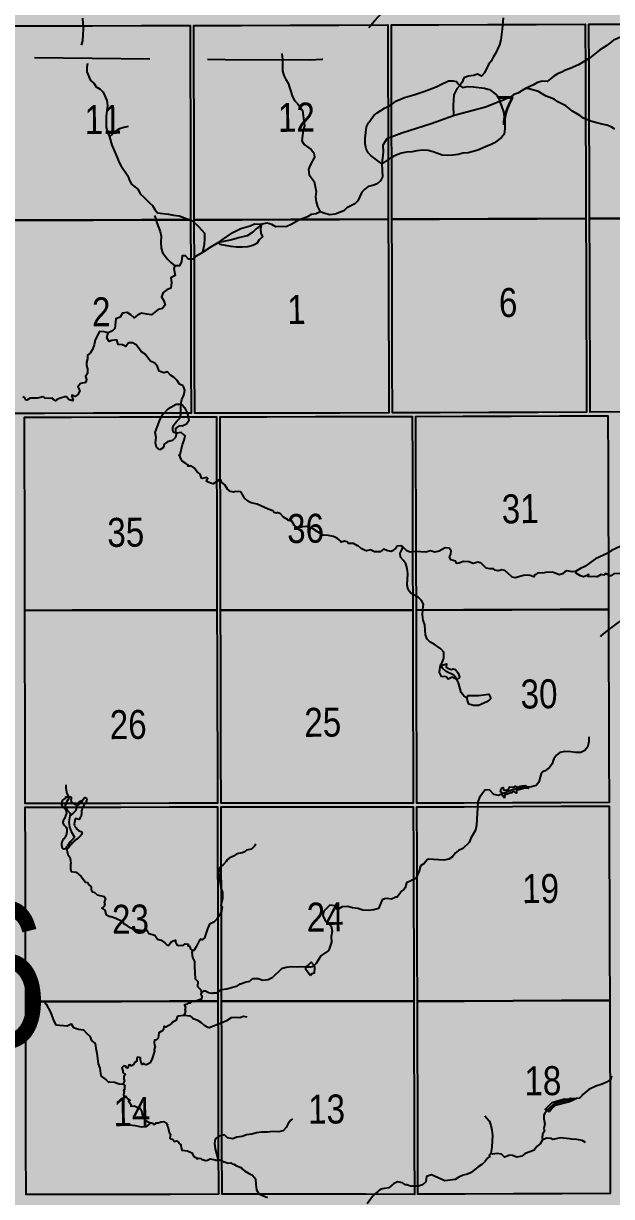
# Model space of a CAD drawing. Extents: x 405326 to 424052, y 6044755 to 6062236.
# Drawn here: x 417158.6 to 417320.5, y 6050583.2 to 6050906.2 of the extents above; entities that cross this region are included whole.
import ezdxf

# ---------------------------------------------------------------- set-up
doc = ezdxf.new("R2010")
doc.units = 0
doc.header["$LTSCALE"] = 5
doc.linetypes.add('DASHED2', pattern=[9.525, 6.35, -3.175])
for name, color, linetype in [('Quarters', 8, 'Continuous'), ('RoadSeg', 57, 'DASHED2'), ('T-WATER', 160, 'Continuous')]:
    doc.layers.add(name, color=color, linetype=linetype)
doc.layers.add('ROUTE-MAP-BACKGROUND-H', color=7, linetype='Continuous', true_color=0xf0ebff)
doc.styles.add('120', font='ARIALN.TTF', dxfattribs={"height": 13})

msp = doc.modelspace()

# ---------------------------------------------------------------- hatches: boundary and pattern name
at = {"layer": 'ROUTE-MAP-BACKGROUND-H'}
h = msp.add_hatch(color=256, dxfattribs=at)
h.dxf.hatch_style = 1
h.paths.add_polyline_path([(417500.313, 6050470.993), (417499.828, 6050583.719), (417489.556, 6051448.866), (416064.545, 6051448.577), (416073.609, 6050477.938), (416071.924, 6050150.968), (416104.424, 6050150.804), (416615.018, 6050150.686), (416614.752, 6050098.449), (417501.84, 6050099.469), (417600.187, 6050099.469), (417600.187, 6050157.259), (417501.84, 6050157.777)])

# ---------------------------------------------------------------- linework, layer by layer
at = {"layer": 'Quarters', "flags": 128}
for points in [[(417259.007, 6050852.299), (417245.57, 6050852.261), (417232.133, 6050852.223), (417218.696, 6050852.185), (417205.593, 6050852.147), (417205.561, 6050865.525), (417205.529, 6050878.902), (417205.497, 6050892.28), (417205.465, 6050905.658), (417218.562, 6050905.695), (417231.994, 6050905.733), (417245.426, 6050905.772), (417258.858, 6050905.81), (417258.895, 6050892.432), (417258.933, 6050879.055), (417258.97, 6050865.677)], [(417313.429, 6050852.507), (417299.991, 6050852.456), (417286.553, 6050852.405), (417273.114, 6050852.353), (417260.01, 6050852.303), (417259.973, 6050865.681), (417259.936, 6050879.059), (417259.899, 6050892.436), (417259.862, 6050905.814), (417272.961, 6050905.864), (417286.394, 6050905.915), (417299.827, 6050905.966), (417313.261, 6050906.017), (417313.303, 6050892.64), (417313.345, 6050879.262), (417313.387, 6050865.885)], [(417367.851, 6050852.715), (417354.413, 6050852.664), (417340.975, 6050852.612), (417327.537, 6050852.561), (417314.433, 6050852.511), (417314.391, 6050865.889), (417314.348, 6050879.266), (417314.306, 6050892.644), (417314.264, 6050906.021), (417327.363, 6050906.071), (417340.796, 6050906.122), (417354.229, 6050906.173), (417367.663, 6050906.225), (417367.71, 6050892.847), (417367.757, 6050879.47), (417367.804, 6050866.092)], [(417204.59, 6050852.144), (417191.152, 6050852.123), (417177.714, 6050852.101), (417164.276, 6050852.08), (417151.172, 6050852.059), (417151.145, 6050865.437), (417151.117, 6050878.814), (417151.09, 6050892.192), (417151.063, 6050905.57), (417164.162, 6050905.591), (417177.595, 6050905.612), (417191.028, 6050905.633), (417204.461, 6050905.655), (417204.494, 6050892.277), (417204.526, 6050878.9), (417204.558, 6050865.522)], [(417204.59, 6050852.144), (417204.622, 6050838.767), (417204.654, 6050825.389), (417204.686, 6050812.152), (417204.718, 6050798.916), (417191.275, 6050798.894), (417177.832, 6050798.872), (417164.389, 6050798.851), (417151.28, 6050798.83), (417151.253, 6050812.067), (417151.226, 6050825.303), (417151.199, 6050838.681), (417151.172, 6050852.059), (417164.276, 6050852.08), (417177.714, 6050852.101), (417191.152, 6050852.123)], [(417259.007, 6050852.299), (417259.044, 6050838.922), (417259.081, 6050825.544), (417259.118, 6050812.26), (417259.155, 6050798.975), (417245.713, 6050798.961), (417232.271, 6050798.946), (417218.829, 6050798.931), (417205.722, 6050798.917), (417205.69, 6050812.154), (417205.658, 6050825.392), (417205.626, 6050838.77), (417205.593, 6050852.147), (417218.696, 6050852.185), (417232.133, 6050852.223), (417245.57, 6050852.261)], [(417313.429, 6050852.507), (417313.472, 6050839.13), (417313.514, 6050825.752), (417313.556, 6050812.468), (417313.598, 6050799.184), (417300.155, 6050799.132), (417286.711, 6050799.081), (417273.268, 6050799.029), (417260.159, 6050798.979), (417260.122, 6050812.264), (417260.085, 6050825.548), (417260.047, 6050838.925), (417260.01, 6050852.303), (417273.114, 6050852.353), (417286.553, 6050852.405), (417299.991, 6050852.456)], [(417367.851, 6050852.715), (417367.899, 6050839.338), (417367.946, 6050825.96), (417367.993, 6050812.676), (417368.04, 6050799.392), (417354.597, 6050799.341), (417341.154, 6050799.289), (417327.71, 6050799.238), (417314.601, 6050799.187), (417314.559, 6050812.472), (417314.517, 6050825.756), (417314.475, 6050839.133), (417314.433, 6050852.511), (417327.537, 6050852.561), (417340.975, 6050852.612), (417354.413, 6050852.664)], [(417211.845, 6050744.691), (417198.537, 6050744.67), (417185.23, 6050744.648), (417171.922, 6050744.628), (417158.948, 6050744.607), (417158.922, 6050757.985), (417158.895, 6050771.363), (417158.868, 6050784.599), (417158.842, 6050797.836), (417171.811, 6050797.856), (417185.114, 6050797.877), (417198.416, 6050797.898), (417211.719, 6050797.919), (417211.75, 6050784.682), (417211.782, 6050771.446), (417211.813, 6050758.068)], [(417265.742, 6050744.685), (417252.435, 6050744.686), (417239.128, 6050744.688), (417225.821, 6050744.689), (417212.848, 6050744.691), (417212.817, 6050758.068), (417212.785, 6050771.446), (417212.754, 6050784.683), (417212.722, 6050797.921), (417225.69, 6050797.942), (417238.992, 6050797.965), (417252.294, 6050797.987), (417265.596, 6050798.009), (417265.633, 6050784.725), (417265.669, 6050771.44), (417265.705, 6050758.063)], [(417319.646, 6050744.887), (417306.338, 6050744.837), (417293.029, 6050744.787), (417279.72, 6050744.737), (417266.745, 6050744.689), (417266.709, 6050758.066), (417266.672, 6050771.444), (417266.636, 6050784.728), (417266.6, 6050798.013), (417279.569, 6050798.061), (417292.873, 6050798.111), (417306.177, 6050798.161), (417319.481, 6050798.211), (417319.522, 6050784.927), (417319.563, 6050771.643), (417319.605, 6050758.265)], [(417211.845, 6050744.691), (417211.877, 6050731.313), (417211.909, 6050717.935), (417211.94, 6050704.557), (417211.971, 6050691.514), (417198.659, 6050691.493), (417185.347, 6050691.472), (417172.034, 6050691.451), (417159.056, 6050691.431), (417159.029, 6050704.474), (417159.002, 6050717.852), (417158.975, 6050731.23), (417158.948, 6050744.607), (417171.922, 6050744.628), (417185.23, 6050744.648), (417198.537, 6050744.67)], [(417265.742, 6050744.685), (417265.779, 6050731.307), (417265.815, 6050717.929), (417265.852, 6050704.551), (417265.888, 6050691.507), (417252.576, 6050691.509), (417239.264, 6050691.511), (417225.952, 6050691.512), (417212.975, 6050691.514), (417212.944, 6050704.557), (417212.912, 6050717.935), (417212.88, 6050731.313), (417212.848, 6050744.691), (417225.821, 6050744.689), (417239.128, 6050744.688), (417252.435, 6050744.686)], [(417319.646, 6050744.887), (417319.688, 6050731.509), (417319.729, 6050718.132), (417319.771, 6050704.753), (417319.811, 6050691.71), (417306.498, 6050691.66), (417293.184, 6050691.61), (417279.87, 6050691.56), (417266.891, 6050691.511), (417266.855, 6050704.554), (417266.819, 6050717.933), (417266.782, 6050731.311), (417266.745, 6050744.689), (417279.72, 6050744.737), (417293.029, 6050744.787), (417306.338, 6050744.837)], [(417212.102, 6050636.999), (417198.785, 6050636.978), (417185.467, 6050636.957), (417172.15, 6050636.936), (417159.166, 6050636.916), (417159.139, 6050650.294), (417159.112, 6050663.672), (417159.085, 6050677.049), (417159.058, 6050690.427), (417172.036, 6050690.447), (417185.349, 6050690.468), (417198.662, 6050690.489), (417211.974, 6050690.511), (417212.006, 6050677.133), (417212.038, 6050663.755), (417212.07, 6050650.377)], [(417266.038, 6050636.992), (417252.721, 6050636.994), (417239.404, 6050636.996), (417226.087, 6050636.997), (417213.105, 6050636.999), (417213.073, 6050650.377), (417213.041, 6050663.755), (417213.009, 6050677.133), (417212.977, 6050690.511), (417225.955, 6050690.509), (417239.267, 6050690.507), (417252.579, 6050690.506), (417265.891, 6050690.504), (417265.927, 6050677.126), (417265.964, 6050663.748), (417266.001, 6050650.37)], [(417319.981, 6050637.195), (417306.662, 6050637.145), (417293.344, 6050637.094), (417280.025, 6050637.044), (417267.041, 6050636.995), (417267.004, 6050650.374), (417266.967, 6050663.752), (417266.931, 6050677.13), (417266.894, 6050690.508), (417279.873, 6050690.556), (417293.187, 6050690.607), (417306.501, 6050690.657), (417319.814, 6050690.707), (417319.856, 6050677.329), (417319.897, 6050663.951), (417319.939, 6050650.573)], [(417212.102, 6050636.999), (417212.134, 6050623.622), (417212.166, 6050610.244), (417212.198, 6050596.866), (417212.229, 6050583.823), (417198.907, 6050583.801), (417185.585, 6050583.78), (417172.263, 6050583.759), (417159.275, 6050583.739), (417159.248, 6050596.782), (417159.221, 6050610.16), (417159.194, 6050623.538), (417159.166, 6050636.916), (417172.15, 6050636.936), (417185.467, 6050636.957), (417198.785, 6050636.978)], [(417266.038, 6050636.992), (417266.074, 6050623.614), (417266.111, 6050610.236), (417266.148, 6050596.858), (417266.184, 6050583.814), (417252.863, 6050583.816), (417239.541, 6050583.818), (417226.22, 6050583.82), (417213.233, 6050583.823), (417213.201, 6050596.866), (417213.169, 6050610.244), (417213.137, 6050623.621), (417213.105, 6050636.999), (417226.087, 6050636.997), (417239.404, 6050636.996), (417252.721, 6050636.994)], [(417319.981, 6050637.195), (417320.022, 6050623.817), (417320.064, 6050610.439), (417320.106, 6050597.061), (417320.146, 6050584.017), (417306.823, 6050583.967), (417293.5, 6050583.917), (417280.177, 6050583.867), (417267.188, 6050583.818), (417267.152, 6050596.861), (417267.115, 6050610.239), (417267.078, 6050623.617), (417267.041, 6050636.995), (417280.025, 6050637.044), (417293.344, 6050637.094), (417306.662, 6050637.145)]]:
    msp.add_lwpolyline(points, close=True, dxfattribs=at)
at = {"layer": 'RoadSeg', "flags": 128}
msp.add_lwpolyline([(416877.217, 6050897.094), (416881.68, 6050900.017), (416884.383, 6050901.206), (416885.903, 6050901.672), (416888.158, 6050902.052), (416908.552, 6050902.121), (416916.767, 6050902.296), (416981.845, 6050902.42), (417022.15, 6050901.882), (417023.417, 6050901.743), (417045.045, 6050901.672), (417085.851, 6050901.045), (417115.513, 6050898.716), (417145.061, 6050897.084), (417152.052, 6050896.9), (417214.084, 6050896.326), (417237.41, 6050896.225), (417240.668, 6050896.361), (417241.928, 6050896.554), (417244.309, 6050897.237), (417247.634, 6050898.905), (417249.597, 6050900.478), (417251.42, 6050902.346), (417255.183, 6050906.919), (417257.491, 6050909.463), (417259.093, 6050910.762), (417261.426, 6050912.176), (417264, 6050913.162), (417267.378, 6050913.866), (417277.809, 6050914.688), (417280.46, 6050915.177), (417283.005, 6050915.996), (417285.867, 6050917.522), (417287.437, 6050918.786), (417289.649, 6050921.129), (417294.916, 6050928.495), (417297.397, 6050930.71), (417298.512, 6050931.5), (417300.914, 6050932.748), (417302.202, 6050933.209), (417304.087, 6050933.714), (417321.036, 6050936.205), (417323.693, 6050936.462), (417328.389, 6050936.262), (417338.366, 6050934.912), (417341.666, 6050934.616), (417346.184, 6050934.945), (417348.701, 6050935.498), (417353.757, 6050937.103), (417406.447, 6050954.929), (417408.103, 6050955.297), (417411.856, 6050955.61)], dxfattribs=at)
at = {"layer": 'T-WATER', "flags": 128}
for points in [[(417174.583, 6050900.217), (417174.867, 6050901.455), (417175.059, 6050904.723), (417174.878, 6050907.656)], [(417290.667, 6050907.801), (417290.381, 6050904.667), (417289.965, 6050901.692), (417289.664, 6050900.304), (417288.578, 6050897.952), (417287.887, 6050896.966), (417287.295, 6050895.849), (417286.569, 6050894.894), (417285.467, 6050892.654), (417284.669, 6050891.755), (417283.575, 6050892.281), (417282.477, 6050891.898), (417281.064, 6050891.68), (417279.802, 6050891.278), (417279.364, 6050890.019), (417278.669, 6050889.159)], [(417328.403, 6050904.89), (417326.481, 6050904.372), (417325.374, 6050903.954), (417323.284, 6050902.663), (417322.158, 6050902.098), (417321, 6050901.639), (417319.172, 6050900.172), (417317.186, 6050898.846), (417315.312, 6050897.443), (417314.446, 6050896.7), (417311.355, 6050894.828), (417309.064, 6050893.834), (417307.833, 6050893.383), (417306.788, 6050892.821), (417305.58, 6050892.393), (417304.577, 6050891.72), (417303.704, 6050890.937), (417302.736, 6050890.253), (417301.397, 6050890.291), (417300.095, 6050889.947), (417299.018, 6050889.317), (417296.828, 6050888.32)], [(417229.603, 6050897.921), (417229.718, 6050897.795), (417229.914, 6050896.383), (417229.873, 6050893.162), (417230.217, 6050891.879), (417230.76, 6050890.799), (417231.44, 6050889.808), (417232.595, 6050886.051), (417233.214, 6050885.052), (417233.982, 6050884.156), (417235.363, 6050882.223), (417235.9, 6050878.079), (417235.574, 6050876.869), (417235.184, 6050873.916), (417235.804, 6050872.895), (417237.78, 6050871.523), (417238.499, 6050870.575), (417238.71, 6050869.364), (417237.53, 6050867.181), (417237.042, 6050866.013), (417237.196, 6050864.582), (417238.614, 6050862.678), (417239.175, 6050859.954), (417238.952, 6050858.455), (417239.163, 6050857.065), (417239.565, 6050855.824), (417240.25, 6050854.345)], [(417176.148, 6050895.179), (417175.963, 6050894.226), (417175.995, 6050892.863), (417177.017, 6050890.559), (417177.947, 6050889.8), (417178.579, 6050888.777), (417179.657, 6050888.137), (417180.48, 6050887.271), (417181.547, 6050885.047), (417181.694, 6050883.627), (417181.332, 6050880.724), (417181.322, 6050877.603), (417181.678, 6050876.423), (417182.214, 6050875.016)], [(417278.669, 6050889.159), (417277.867, 6050888.206), (417277.047, 6050886.615), (417276.841, 6050883.645), (417276.931, 6050880.751)], [(417296.828, 6050888.32), (417294.68, 6050887.064), (417293.572, 6050886.619), (417292.536, 6050885.963), (417290.319, 6050884.879), (417289.755, 6050884.767)], [(417321.408, 6050877.143), (417320.395, 6050877.778), (417319.227, 6050878.223), (417317.785, 6050878.494), (417315.071, 6050879.233), (417313.827, 6050879.679), (417312.773, 6050880.183), (417311.781, 6050880.912), (417309.693, 6050882.067), (417307.899, 6050883.527), (417305.667, 6050884.675), (417304.691, 6050885.376), (417302.449, 6050886.208), (417301.357, 6050886.81), (417300.38, 6050887.508), (417297.706, 6050888.249), (417296.828, 6050888.32)], [(417289.755, 6050884.767), (417285.779, 6050883.164), (417277.875, 6050881.088), (417276.931, 6050880.751)], [(417276.931, 6050880.751), (417270.775, 6050878.552), (417262.723, 6050875.995), (417258.622, 6050874.477), (417257.547, 6050872.706), (417257.588, 6050870.799), (417257.244, 6050867.58)], [(417187.348, 6050877.815), (417186.166, 6050877.603), (417184.985, 6050877.167), (417183.954, 6050876.557), (417182.214, 6050875.016)], [(417182.214, 6050875.016), (417182.406, 6050874.378), (417182.908, 6050872.713), (417183.275, 6050871.872), (417184.376, 6050869.355), (417184.781, 6050868.143), (417185.347, 6050867.132), (417187.324, 6050864.226), (417187.716, 6050862.988), (417188.342, 6050861.98), (417190.186, 6050860.476), (417190.694, 6050859.299), (417191.592, 6050858.523), (417193.221, 6050856.865), (417194.132, 6050856.112), (417194.712, 6050855.027), (417195.435, 6050854.08), (417196.913, 6050853.869), (417198.484, 6050853.756), (417199.897, 6050853.447), (417201.46, 6050853.295), (417205.138, 6050851.835), (417206.857, 6050850.267), (417208.366, 6050848.442), (417208.424, 6050846.968), (417208.324, 6050845.345), (417207.865, 6050843.165)], [(417257.244, 6050867.58), (417257.395, 6050864.036), (417256.839, 6050862.906), (417255.994, 6050862.083), (417254.791, 6050861.633), (417253.461, 6050861.335), (417252.508, 6050860.619), (417251.713, 6050859.741), (417251.149, 6050858.617), (417250.67, 6050857.385), (417249.808, 6050856.569), (417247.557, 6050855.472), (417246.764, 6050854.591), (417244.356, 6050853.681), (417242.901, 6050853.548), (417241.53, 6050853.899), (417240.25, 6050854.345)], [(417240.25, 6050854.345), (417239.166, 6050853.837), (417237.76, 6050853.607), (417236.723, 6050852.962), (417234.34, 6050852.048), (417232.239, 6050850.834), (417231.113, 6050850.324), (417228.017, 6050850.243), (417226.952, 6050850.872), (417225.632, 6050851.239), (417224.136, 6050850.963)], [(417194.594, 6050853.346), (417194.888, 6050852.623), (417195.235, 6050851.309), (417196.184, 6050848.949), (417196.472, 6050847.611), (417196.417, 6050845.963), (417196.468, 6050844.388), (417196.886, 6050843.162), (417197.571, 6050842.143), (417198.327, 6050841.206), (417199.143, 6050840.378), (417200.235, 6050839.463)], [(417224.136, 6050850.963), (417223.27, 6050850.156), (417222.616, 6050849.672), (417221.737, 6050848.715), (417220.114, 6050847.741), (417218.168, 6050847.309), (417215.913, 6050846.674), (417212.232, 6050845.956)], [(417212.232, 6050845.956), (417210.235, 6050844.713), (417207.865, 6050843.165)], [(417207.865, 6050843.165), (417206.085, 6050842.175), (417205.233, 6050841.358), (417204.027, 6050841.363), (417203.173, 6050842.202), (417202.259, 6050842.205), (417202.103, 6050840.646), (417201.523, 6050839.523), (417200.567, 6050839.513), (417200.235, 6050839.463)], [(417200.235, 6050839.463), (417199.983, 6050838.745), (417200.299, 6050836.862), (417199.117, 6050836.217), (417199.276, 6050834.899), (417199.181, 6050833.379), (417198.033, 6050832.882), (417197.058, 6050832.162), (417196.586, 6050830.942), (417197.18, 6050829.856), (417197.549, 6050828.723), (417196.884, 6050827.695), (417195.661, 6050827.503), (417193.812, 6050826.022), (417192.543, 6050826.151), (417191.095, 6050826.426), (417189.951, 6050825.909), (417189.005, 6050825.184), (417188.162, 6050826.009), (417187.107, 6050826.652), (417185.8, 6050826.407), (417185.155, 6050825.341), (417183.977, 6050824.878), (417183.759, 6050822.229), (417183.055, 6050821.577), (417181.923, 6050821.013)], [(417181.923, 6050821.013), (417180.776, 6050821.307), (417179.538, 6050821.372), (417178.326, 6050819.148), (417178.057, 6050817.708), (417177.611, 6050816.436), (417176.953, 6050815.409), (417176.198, 6050814.897), (417176.21, 6050813.884), (417175.946, 6050812.904), (417175.917, 6050812.001), (417176.175, 6050811.091), (417176.152, 6050809.799), (417175.644, 6050808.996), (417175.91, 6050808.149), (417175.686, 6050807.333), (417174.265, 6050807.11), (417173.518, 6050806.189), (417174.037, 6050805.039), (417173.55, 6050804.078), (417172.815, 6050803.521), (417171.896, 6050803.878), (417171.871, 6050803.555), (417172.265, 6050802.444), (417172.185, 6050802.344), (417171.259, 6050802.557), (417170.954, 6050802.794), (417170.446, 6050803.45), (417169.954, 6050803.446), (417168.721, 6050803.013), (417168.631, 6050803.047), (417167.829, 6050802.713), (417167.63, 6050802.388), (417167.389, 6050802.352), (417166.596, 6050802.738), (417166.764, 6050802.888), (417166.519, 6050803.046), (417165.412, 6050802.944), (417164.442, 6050803.022), (417164.145, 6050803.358), (417163.876, 6050803.371), (417162.409, 6050803.004), (417160.386, 6050803.067), (417159.444, 6050802.491), (417159.216, 6050802.569), (417158.959, 6050803.135), (417158.347, 6050803.436)], [(417202.525, 6050806.439), (417201.535, 6050806.869), (417200.888, 6050807.898), (417200.033, 6050808.746), (417199.021, 6050809.417), (417198.192, 6050810.259), (417197.166, 6050810.034), (417195.932, 6050810.515), (417195.489, 6050811.744), (417194.688, 6050812.652), (417193.575, 6050813.248), (417192.778, 6050814.125), (417192.103, 6050815.124), (417191.087, 6050815.805), (417189.63, 6050817.722), (417188.536, 6050818.311), (417187.459, 6050818.238), (417186.737, 6050817.289), (417185.786, 6050817.765), (417184.669, 6050817.849), (417184.304, 6050819.122), (417182.916, 6050818.931), (417182.138, 6050818.673), (417181.468, 6050819.675), (417181.923, 6050821.013)], [(417201.902, 6050801.388), (417202.149, 6050802.683), (417202.671, 6050803.863), (417202.997, 6050805.211), (417202.525, 6050806.439)], [(417200.663, 6050793.418), (417199.93, 6050793.576), (417199.686, 6050794.129), (417199.671, 6050794.825), (417199.798, 6050795.432), (417200.34, 6050796.14), (417200.883, 6050796.802), (417201.657, 6050797.561), (417201.915, 6050798.496), (417201.891, 6050799.657), (417201.902, 6050801.388)], [(417263.044, 6050762.094), (417262.427, 6050762.418), (417261.418, 6050762.279), (417261.062, 6050761.777), (417260.193, 6050760.993), (417259.787, 6050760.844), (417258.892, 6050760.975), (417257.735, 6050761.494), (417256.802, 6050760.722), (417255.259, 6050760.7), (417254.112, 6050761.25), (417253.022, 6050761.036), (417252.664, 6050761.068), (417251.531, 6050761.632), (417250.756, 6050762.387), (417250.566, 6050762.384), (417249.458, 6050762.997), (417248.087, 6050763.073), (417247.702, 6050763.503), (417246.95, 6050763.66), (417246.015, 6050763.436), (417245.954, 6050763.641), (417245.035, 6050764.403), (417243.905, 6050764.939), (417242.541, 6050765.252), (417240.983, 6050765.327), (417238.394, 6050767.006), (417237.78, 6050767.311), (417236.5, 6050767.737), (417235.336, 6050767.596), (417235.202, 6050767.504), (417233.972, 6050767.307), (417233.116, 6050768.122), (417232.445, 6050769.155), (417231.996, 6050769.3), (417231.401, 6050769.336), (417231.215, 6050769.68), (417230.14, 6050770.285), (417229.361, 6050771.193), (417228.454, 6050771.532), (417228.162, 6050771.389), (417227.614, 6050771.529), (417227.261, 6050772.038), (417225.917, 6050772.439), (417222.911, 6050773.833), (417221.291, 6050774.211), (417220.299, 6050774.682), (417219.461, 6050775.489), (417218.827, 6050776.507), (417218.815, 6050776.644), (417218.286, 6050777.275), (417217.86, 6050777.319), (417216.574, 6050777.219), (417216.504, 6050777.157), (417215.537, 6050777.308), (417214.695, 6050777.947), (417214.019, 6050779.162), (417213.116, 6050779.928), (417212.904, 6050780.555), (417212.339, 6050780.555), (417212.163, 6050780.301), (417210.774, 6050779.465), (417210.065, 6050779.611), (417209.054, 6050780.086), (417208.923, 6050780.24), (417209.297, 6050780.885), (417209.007, 6050781.199), (417207.791, 6050780.906), (417207.552, 6050781.017), (417207.25, 6050782.102), (417206.323, 6050782.896), (417205.556, 6050783.898), (417204.709, 6050784.406), (417204.438, 6050784.298), (417203.804, 6050784.3), (417203.886, 6050784.416), (417203.907, 6050784.711), (417203.519, 6050784.773), (417203.278, 6050785.046), (417202.229, 6050785.736), (417202.001, 6050786.28), (417201.661, 6050786.676), (417201.734, 6050786.808), (417201.699, 6050787.08), (417201.381, 6050787.23), (417201.668, 6050787.531), (417202.339, 6050790.268), (417202.839, 6050791.516), (417203.091, 6050792.707), (417202.895, 6050792.763), (417201.988, 6050793.561), (417200.663, 6050793.418)], [(417332.526, 6050768.631), (417332.069, 6050768.077), (417331.454, 6050766.971), (417330.587, 6050766.137), (417328.249, 6050765.139), (417327.003, 6050764.751), (417325.801, 6050764.257), (417322.83, 6050762.171), (417320.501, 6050761.067), (417319.494, 6050760.411), (417316.073, 6050758.789), (417313.088, 6050756.7), (417311.98, 6050756.138), (417310.593, 6050755.308)], [(417265.713, 6050749.107), (417265.443, 6050749.258), (417265.221, 6050749.382), (417264.478, 6050750.299), (417264.204, 6050751.624), (417264.408, 6050754.662), (417264.248, 6050756.113), (417263.867, 6050757.397), (417263.159, 6050758.377), (417262.34, 6050759.243), (417262.298, 6050760.322), (417262.848, 6050761.438), (417263.044, 6050762.094)], [(417310.593, 6050755.308), (417309.607, 6050755.249), (417308.285, 6050755.547), (417307.693, 6050755.339), (417306.987, 6050754.658), (417306.038, 6050754.419), (417304.523, 6050755.075), (417304.18, 6050755.139), (417302.281, 6050755.04), (417301.951, 6050754.935), (417300.078, 6050754.849), (417299.621, 6050754.462), (417299.3, 6050754.322), (417299.056, 6050753.827), (417298.108, 6050754.2), (417297.315, 6050754.324), (417296.208, 6050754.181), (417293.945, 6050753.592), (417293.138, 6050753.736), (417292.841, 6050754.062), (417291.118, 6050755.618), (417290.315, 6050755.769), (417289.708, 6050755.63), (417289.288, 6050755.466), (417288.456, 6050755.657), (417287.987, 6050756.053), (417286.986, 6050756.077), (417285.928, 6050756.244), (417284.59, 6050757.596), (417283.671, 6050757.911), (417282.417, 6050757.511), (417281.158, 6050757.999), (417279.698, 6050758.081), (417278.475, 6050757.641), (417277.843, 6050757.522), (417277.56, 6050758.126), (417276.246, 6050758.525), (417275.896, 6050759.317), (417276.195, 6050760.123), (417276.343, 6050761.052), (417275.74, 6050761.733), (417274.677, 6050761.843), (417273.057, 6050760.924), (417271.868, 6050760.652), (417270.635, 6050761.051), (417269.393, 6050760.649), (417266.49, 6050760.854), (417265.019, 6050760.678), (417264.089, 6050761.037), (417263.044, 6050762.094)], [(417330.317, 6050753.206), (417329.25, 6050753.631), (417326.53, 6050754.32), (417323.741, 6050754.781), (417321.114, 6050754.663), (417320.249, 6050754.137), (417319.977, 6050754.126), (417318.8, 6050754.723), (417318.456, 6050754.343), (417317.659, 6050754.463), (417316.546, 6050753.814), (417315.884, 6050753.958), (417314.929, 6050753.875), (417314.035, 6050753.896), (417314.096, 6050754.272), (417314.234, 6050754.475), (417313.335, 6050754.039), (417312.76, 6050753.851), (417311.98, 6050754.09), (417310.879, 6050754.801), (417310.593, 6050755.308)], [(417273.523, 6050729.8), (417273.831, 6050730.302), (417274.297, 6050731.491), (417274.325, 6050733.094), (417273.519, 6050733.986), (417271.613, 6050735.315), (417270.506, 6050735.824), (417269.733, 6050736.678), (417269.272, 6050737.869), (417269.056, 6050740.671), (417268.621, 6050741.942), (417268.41, 6050743.346), (417268.522, 6050744.886), (417268.735, 6050746.324), (417268.196, 6050747.371), (417267.345, 6050748.191), (417265.73, 6050749.097), (417265.713, 6050749.107)], [(417317.545, 6050737.351), (417317.674, 6050737.668), (417319.559, 6050739.209), (417322.461, 6050741.399), (417325.507, 6050743.419), (417327.839, 6050745.97), (417328.806, 6050748.225), (417328.869, 6050749.294)], [(417277.85, 6050725.621), (417277.51, 6050726.306), (417277.041, 6050726.739), (417274.966, 6050727.763), (417274.045, 6050728.597), (417273.62, 6050729.277), (417273.523, 6050729.8)], [(417280.735, 6050720.405), (417279.847, 6050721.099), (417279.116, 6050722.045), (417278.367, 6050724.651), (417277.85, 6050725.621)], [(417314.264, 6050709.781), (417314.189, 6050708.535), (417314.167, 6050708.079), (417313.872, 6050706.968), (417313.172, 6050706.034), (417312.424, 6050705.64), (417312.22, 6050705.63), (417311.916, 6050705.438), (417310.677, 6050705.455), (417309.234, 6050705.688), (417307.645, 6050705.743), (417306.267, 6050705.447), (417305.315, 6050704.718), (417304.569, 6050703.777), (417304.371, 6050703.231), (417304.095, 6050702.374), (417303.39, 6050701.365), (417302.712, 6050700.795), (417302.179, 6050700.427), (417301.473, 6050700.138), (417301.153, 6050699.857), (417301.069, 6050699.66), (417300.471, 6050697.302), (417299.687, 6050696.393), (417298.41, 6050696.02), (417297.514, 6050695.911), (417296.025, 6050695.817), (417295.316, 6050695.713), (417293.074, 6050695.102), (417290.363, 6050694.103), (417289.346, 6050693.594), (417288.053, 6050693.95), (417286.854, 6050695.235), (417285.561, 6050695.126), (417284.148, 6050693.071), (417283.655, 6050691.879), (417283.295, 6050685.457), (417283.01, 6050684.075), (417281.785, 6050681.885), (417281.267, 6050680.709), (417279.508, 6050679.051), (417278.383, 6050678.501), (417277.39, 6050677.784), (417276.675, 6050676.774), (417275.657, 6050676.099), (417274.345, 6050675.808), (417270.119, 6050676.068), (417269.689, 6050675.877), (417268.883, 6050674.921), (417267.854, 6050674.269), (417267.549, 6050672.896), (417266.728, 6050670.949), (417266.368, 6050670.657), (417264.01, 6050669.579), (417263.682, 6050668.248), (417263.301, 6050667.779), (417262.722, 6050667.405), (417261.435, 6050665.667), (417261.044, 6050665.656), (417259.92, 6050665.129), (417258.723, 6050665.26), (417257.967, 6050665.15), (417257.342, 6050664.935), (417256.336, 6050662.517), (417255.027, 6050662.185), (417253.522, 6050661.979), (417251.966, 6050662.107), (417250.646, 6050662.513), (417249.142, 6050662.742), (417247.839, 6050663.115), (417246.276, 6050662.939), (417245.243, 6050662.339), (417244.867, 6050662.325), (417244.483, 6050663.162), (417244.278, 6050663.286), (417242.94, 6050663.467), (417241.261, 6050661.747), (417241.001, 6050660.602), (417241.539, 6050659.397), (417241.896, 6050658.984), (417242.505, 6050658.562), (417243.264, 6050657.652), (417243.555, 6050656.269), (417243.251, 6050654.832), (417243.408, 6050653.252), (417242.621, 6050651.06), (417242.445, 6050650.831), (417240.468, 6050649.477), (417239.153, 6050647.419), (417238.627, 6050646.848)], [(417170.229, 6050696.617), (417170.219, 6050695.633), (417170.476, 6050694.2), (417171.087, 6050693.173), (417171.082, 6050692.948), (417170.505, 6050691.967), (417170.052, 6050690.899), (417170.05, 6050690.713), (417170.612, 6050689.632), (417171.409, 6050688.774), (417171.292, 6050688.082)], [(417174.586, 6050692.13), (417173.967, 6050691.878), (417173.425, 6050691.116), (417173.258, 6050690.881), (417172.953, 6050689.488), (417172.143, 6050688.636), (417171.292, 6050688.082)], [(417171.292, 6050688.082), (417171.075, 6050686.361), (417171.249, 6050684.902), (417171.686, 6050683.683), (417172.584, 6050682.172), (417172.287, 6050681.66), (417171.441, 6050680.89), (417170.765, 6050679.886), (417170.353, 6050679.438), (417170.781, 6050677.398), (417171.294, 6050676.658), (417171.407, 6050676.28), (417171.562, 6050675.003), (417171.497, 6050674.8), (417171.509, 6050673.472), (417171.655, 6050672.675), (417173.061, 6050672.481), (417174.417, 6050671.344), (417175.595, 6050669.765), (417176.211, 6050669.724), (417176.486, 6050669.102), (417177.175, 6050668.444), (417177.154, 6050667.648), (417177.449, 6050667.113), (417178.015, 6050667.017), (417178.896, 6050666.302), (417180.749, 6050665.841), (417181.106, 6050665.264), (417180.77, 6050664.184), (417180.966, 6050663.804), (417180.771, 6050663.186), (417180.116, 6050662.603), (417180.974, 6050662.029), (417181.213, 6050661.092), (417181.399, 6050660.766), (417182.319, 6050660.344), (417182.736, 6050660.277), (417183.954, 6050659.816), (417185.95, 6050658.902), (417186.08, 6050658.421), (417186.485, 6050658.242), (417187.139, 6050657.708), (417188.316, 6050657.147), (417188.659, 6050656.809), (417190.673, 6050656.581), (417190.99, 6050656.46), (417192.564, 6050656.578), (417192.868, 6050655.78), (417193.114, 6050655.633), (417194.684, 6050655.142), (417195.469, 6050654.117), (417196.482, 6050653.792), (417197.506, 6050653.087), (417197.949, 6050652.619), (417198.466, 6050652.379), (417199.192, 6050653.385), (417199.736, 6050653.648), (417200.388, 6050653.803), (417200.45, 6050653.224), (417200.747, 6050652.511), (417201.374, 6050652.32), (417202.593, 6050652.388), (417203.079, 6050652.759), (417203.913, 6050652.704), (417203.801, 6050652.264), (417204.399, 6050652.11), (417204.582, 6050651.36), (417205.093, 6050650.953)], [(417222.53, 6050680.217), (417222.183, 6050679.688), (417221.317, 6050678.886), (417219.931, 6050678.542), (417219.545, 6050678.154), (417218.789, 6050677.859), (417217.352, 6050677.586), (417216.352, 6050676.915), (417215.229, 6050676.363), (417214.63, 6050675.913), (417214.345, 6050675.471), (417213.572, 6050674.578), (417212.636, 6050673.817), (417212.259, 6050672.504), (417212.432, 6050671.034), (417212.721, 6050669.66), (417212.915, 6050668.203), (417213.339, 6050666.926), (417213.317, 6050665.208), (417212.935, 6050663.329), (417213.277, 6050662.977), (417213.087, 6050661.922), (417212.497, 6050660.55), (417211.791, 6050659.571), (417211.005, 6050658.714), (417209.818, 6050658.215), (417209.239, 6050656.961), (417208.388, 6050654.446), (417207.787, 6050653.87), (417207.449, 6050654.063), (417207.019, 6050653.785), (417206.135, 6050651.959), (417205.425, 6050650.974), (417205.093, 6050650.953)], [(417205.093, 6050650.953), (417204.937, 6050650.375), (417205.088, 6050649.061), (417205.661, 6050647.923), (417205.631, 6050646.484), (417205.767, 6050644.914), (417205.812, 6050643.18), (417206.529, 6050642.465), (417206.515, 6050641.045), (417207.369, 6050640.146), (417207.368, 6050639.919), (417207.684, 6050639.449)], [(417236.301, 6050646.39), (417235.197, 6050646.472), (417233.648, 6050646.367), (417232.258, 6050646.46), (417230.865, 6050646.269), (417229.613, 6050645.904), (417227.08, 6050643.394), (417225.927, 6050642.838), (417224.472, 6050642.687), (417223.193, 6050643.128), (417221.82, 6050643.195), (417221.386, 6050642.995), (417220.808, 6050642.461), (417219.891, 6050642.282), (417218.288, 6050641.663), (417218.076, 6050641.669), (417217.16, 6050641.059), (417214.516, 6050640.347), (417213.039, 6050640.143), (417212.72, 6050640.022), (417211.667, 6050639.253), (417210.952, 6050639.168), (417210.625, 6050639.216), (417210.543, 6050639.136), (417209.545, 6050639.296), (417208.635, 6050639.756), (417208.298, 6050639.755), (417207.684, 6050639.449)], [(417238.627, 6050646.848), (417238.392, 6050646.662), (417238.067, 6050646.484), (417237.626, 6050646.403), (417237.071, 6050646.349), (417236.443, 6050646.35), (417236.301, 6050646.39)], [(417207.684, 6050639.449), (417207.428, 6050639.049), (417207.512, 6050638.688), (417207.749, 6050638.223), (417207.661, 6050638.164), (417207.608, 6050637.585), (417205.484, 6050636.807), (417205.015, 6050637.032), (417204.427, 6050636.433), (417203.928, 6050636.409), (417203.616, 6050636.141), (417202.942, 6050635.99), (417202.911, 6050635.861), (417203.164, 6050635.257), (417203.007, 6050634.598), (417203.172, 6050634.234), (417202.94, 6050633.399), (417202.638, 6050633.034)], [(417164.425, 6050636.662), (417164.794, 6050636.145), (417165.982, 6050633.972), (417166.884, 6050631.542), (417167.5, 6050630.461), (417170.576, 6050630.238), (417171.675, 6050630.725), (417172.367, 6050629.799), (417173.687, 6050629.256), (417175.114, 6050629.155), (417175.947, 6050628.202), (417176.85, 6050627.327), (417177.321, 6050626.184), (417178.319, 6050625.328), (417178.449, 6050624.028), (417178.763, 6050622.663), (417179.165, 6050619.784), (417179.546, 6050618.534), (417179.726, 6050617.062), (417179.956, 6050616.356), (417181.334, 6050615.33), (417182.003, 6050614.73), (417182.301, 6050614.817), (417183.627, 6050614.74), (417184.906, 6050614.25), (417185.927, 6050614.115)], [(417202.638, 6050633.034), (417201.262, 6050632.846), (417200.861, 6050632.664), (417200.568, 6050631.801), (417199.531, 6050631.125), (417199.362, 6050630.89), (417198.613, 6050630.287), (417197.773, 6050629.841), (417197.519, 6050630.029), (417197.236, 6050630.021), (417197.11, 6050629.222), (417196.944, 6050628.937), (417195.816, 6050628.244), (417195.622, 6050626.784), (417195.22, 6050626.371), (417194.62, 6050626.231), (417194.576, 6050625.642), (417194.651, 6050624.845), (417194.786, 6050624.566), (417194.561, 6050623.665), (417194.599, 6050623.195), (417193.976, 6050621.192), (417193.403, 6050620.064), (417192.58, 6050619.589), (417192.215, 6050619.509), (417191.662, 6050619.853), (417191.221, 6050619.591), (417191.089, 6050619.79), (417190.791, 6050620.89), (417190.801, 6050621.394), (417190.025, 6050621.553), (417189.785, 6050621.174), (417189.757, 6050620.514), (417189.333, 6050620.228), (417188.983, 6050619.649), (417188.328, 6050619.211), (417187.88, 6050619.438), (417187.559, 6050619.338), (417187.355, 6050618.882), (417187.32, 6050618.549), (417186.934, 6050618.687), (417186.678, 6050619.126), (417186.222, 6050619.232), (417185.651, 6050618.667), (417185.903, 6050617.778), (417185.915, 6050617.375), (417186.54, 6050616.816), (417186.568, 6050616.7), (417186.227, 6050616.273), (417186.206, 6050615.543), (417186.346, 6050615.071), (417185.927, 6050614.115)], [(417220.118, 6050632.598), (417219.169, 6050632.808), (417218.138, 6050632.381), (417216.844, 6050632.47), (417215.77, 6050632.413), (417214.441, 6050631.627), (417213.268, 6050631.075), (417209.708, 6050629.649), (417209.313, 6050629.749), (417208.482, 6050630.206), (417207.585, 6050631.008), (417206.538, 6050631.67), (417205.249, 6050632.172), (417205.059, 6050632.472), (417204.532, 6050632.894), (417202.638, 6050633.034)], [(417320.494, 6050616.417), (417320.237, 6050615.413), (417319.122, 6050614.691), (417317.937, 6050614.155), (417316.182, 6050613.602), (417314.225, 6050612.647), (417312.558, 6050611.336), (417312.425, 6050611.04), (417311.665, 6050610.319), (417310.858, 6050610.214)], [(417185.927, 6050614.115), (417186.291, 6050614.074), (417186.563, 6050613.668), (417186.338, 6050613.374), (417186.355, 6050612.611), (417186.109, 6050612.498), (417186.094, 6050612.362), (417186.327, 6050612.195), (417186.082, 6050611.248), (417186.273, 6050610.529), (417186.651, 6050610.553), (417186.77, 6050610.825), (417187.305, 6050610.148), (417187.963, 6050609.671), (417187.433, 6050609.464), (417188.097, 6050608.662), (417188.111, 6050608.116), (417189.063, 6050608.156), (417189.908, 6050607.785), (417190.228, 6050607.76), (417190.667, 6050607.471), (417191.037, 6050606.871), (417191.341, 6050605.481), (417191.876, 6050604.344), (417193.267, 6050603.58), (417193.731, 6050603.483)], [(417310.858, 6050610.214), (417309.999, 6050610.027), (417308.992, 6050609.831), (417306.458, 6050609.235), (417305.161, 6050608.802), (417304.306, 6050608.398), (417303.727, 6050607.917), (417303.342, 6050607.449), (417302.749, 6050606.983)], [(417285.627, 6050605.402), (417286.763, 6050604.021), (417287.23, 6050602.815), (417287.546, 6050601.503), (417287.697, 6050600.041), (417287.503, 6050596.897), (417287.289, 6050595.071)], [(417302.749, 6050606.983), (417302.089, 6050606.063), (417301.875, 6050605.611), (417301.824, 6050604.568), (417302.072, 6050603.186), (417301.815, 6050601.931), (417302.012, 6050601.238), (417301.48, 6050600.412), (417301.398, 6050599.41), (417301.5, 6050598.846)], [(417185.355, 6050602.835), (417187.756, 6050602.965), (417189.29, 6050602.797), (417190.934, 6050602.4), (417192.39, 6050602.474), (417193.731, 6050603.483)], [(417193.731, 6050603.483), (417193.803, 6050603.467), (417194.174, 6050603.389), (417194.237, 6050603.308), (417194.42, 6050603.07), (417194.79, 6050603.22), (417195.048, 6050603.484), (417195.681, 6050603.528), (417196.432, 6050603.824), (417197.249, 6050603.837), (417197.879, 6050603.49), (417198.173, 6050603.037), (417198.08, 6050602.655), (417198.269, 6050602.525), (417198.662, 6050600.86), (417199.018, 6050600.364), (417198.821, 6050599.297), (417199.055, 6050599.067), (417199.561, 6050599.024), (417200.11, 6050598.383), (417200.699, 6050598.506), (417201.284, 6050598.144), (417201.308, 6050597.901), (417201.974, 6050597.39), (417201.902, 6050597.229), (417202.191, 6050595.948), (417203.747, 6050595.806), (417204.877, 6050595.247), (417205.442, 6050594.236), (417205.514, 6050594.264), (417206.227, 6050593.854), (417206.326, 6050593.617), (417206.671, 6050593.755), (417207.417, 6050593.636), (417207.581, 6050593.509), (417208.67, 6050593.092), (417209.211, 6050593.232), (417209.932, 6050593.567), (417211.354, 6050593.35), (417211.508, 6050593.194), (417212.165, 6050593.213)], [(417232.63, 6050604.588), (417232.209, 6050604.208), (417231.436, 6050603.301), (417230.857, 6050602.197), (417230.037, 6050601.302), (417228.794, 6050600.985), (417227.231, 6050601.113), (417225.793, 6050600.892), (417224.136, 6050600.919), (417222.689, 6050600.749), (417221.424, 6050600.369), (417220.003, 6050600.186), (417218.782, 6050599.763), (417217.339, 6050599.568), (417216.19, 6050599.106), (417214.781, 6050599.362), (417213.917, 6050600.197), (417212.464, 6050599.852), (417211.486, 6050599.209), (417211.308, 6050599), (417211.192, 6050597.859), (417211.357, 6050596.352), (417212.165, 6050593.213)], [(417313.275, 6050598.067), (417312.356, 6050598.647), (417310.95, 6050598.87), (417309.454, 6050598.988), (417308.948, 6050599.135), (417306.4, 6050599.331), (417304.322, 6050598.901), (417303.808, 6050599.152), (417302.69, 6050599.249), (417301.5, 6050598.846)], [(417301.5, 6050598.846), (417300.864, 6050597.751), (417299.906, 6050597.019), (417299.205, 6050595.995), (417297.995, 6050595.5), (417296.722, 6050595.094), (417295.783, 6050594.337), (417294.398, 6050594.04), (417293.243, 6050594.522), (417292.219, 6050594.588), (417292.033, 6050594.433), (417291.04, 6050594.037), (417290.152, 6050594.852), (417288.995, 6050595.099), (417287.671, 6050594.864), (417287.289, 6050595.071)], [(417212.165, 6050593.213), (417212.43, 6050593.338), (417213.05, 6050593.117), (417213.616, 6050592.788), (417213.87, 6050592.79), (417214.915, 6050592.366), (417215.726, 6050592.52), (417216.043, 6050592.244), (417216.468, 6050592.092), (417217.202, 6050591.626), (417218.499, 6050591.193), (417218.614, 6050590.945), (417219.443, 6050590.306), (417220.505, 6050589.663), (417221.64, 6050589.13), (417222.409, 6050588.085), (417222.517, 6050586.547), (417222.727, 6050585.091), (417223.364, 6050583.945), (417225.71, 6050582.949)], [(417287.289, 6050595.071), (417286.801, 6050594.583), (417286.95, 6050594.193), (417286.333, 6050593.733), (417285.62, 6050592.789), (417284.768, 6050591.985), (417283.735, 6050591.352), (417281.861, 6050589.828), (417280.78, 6050589.352), (417279.611, 6050589.096), (417278.445, 6050588.579), (417277.472, 6050587.879), (417274.603, 6050587.563), (417270.913, 6050589.15), (417269.551, 6050588.745), (417269.308, 6050587.226), (417268.42, 6050586.457), (417267.321, 6050586.109), (417265.152, 6050586.031), (417264.105, 6050586.39), (417263.745, 6050586.437), (417262.92, 6050586.958), (417261.586, 6050587.235), (417260.446, 6050586.681), (417259.118, 6050585.587), (417257.423, 6050585.316), (417256.806, 6050585.121), (417254.984, 6050583.546), (417253.224, 6050581.231)]]:
    msp.add_lwpolyline(points, dxfattribs=at)
for points in [[(417257.244, 6050867.58), (417254.315, 6050869.769), (417253.504, 6050870.628), (417252.886, 6050871.683), (417252.66, 6050873.098), (417252.614, 6050874.684), (417253.033, 6050877.72), (417253.604, 6050878.866), (417253.729, 6050879.063), (417254.262, 6050879.908), (417255.037, 6050880.853), (417255.969, 6050881.584), (417257.974, 6050882.922), (417258.886, 6050883.348), (417259.13, 6050883.462), (417259.888, 6050883.956), (417260.135, 6050884.117), (417261.091, 6050884.872), (417263.473, 6050885.808), (417266.027, 6050886.564), (417268.503, 6050887.442), (417269.769, 6050887.824), (417272.187, 6050888.761), (417273.258, 6050889.342), (417275.574, 6050890.386), (417276.752, 6050890.468), (417277.749, 6050890.269), (417278.34, 6050889.485), (417278.669, 6050889.159), (417279.436, 6050888.575), (417280.827, 6050888.831), (417282.481, 6050888.777), (417285.507, 6050888.363), (417286.412, 6050888.125), (417286.867, 6050888.005), (417288.838, 6050886.601), (417289.461, 6050885.543), (417289.755, 6050884.767), (417290.721, 6050881.849), (417291.098, 6050879.201), (417291.131, 6050878.966), (417291.082, 6050877.308), (417290.874, 6050875.783), (417290.144, 6050874.832), (417288.238, 6050873.401), (417287.118, 6050872.846), (417286.458, 6050872.566), (417283.627, 6050871.366), (417282.377, 6050870.943), (417281.015, 6050870.641), (417279.503, 6050870.509), (417278.235, 6050870.14), (417276.77, 6050869.956), (417275.29, 6050869.882), (417273.855, 6050869.947), (417271.359, 6050870.882), (417270.029, 6050871.25), (417268.395, 6050871.343), (417266.905, 6050871.159), (417265.594, 6050870.834), (417264.021, 6050870.785), (417262.627, 6050870.541), (417261.407, 6050870.072), (417260.305, 6050869.494), (417259.929, 6050869.259), (417258.927, 6050868.632), (417257.244, 6050867.58)], [(417218.868, 6050844.619), (417217.195, 6050844.653), (417215.654, 6050844.834), (417212.756, 6050845.376), (417212.232, 6050845.956), (417213.239, 6050846.603), (417216.203, 6050848.673), (417218.449, 6050849.755), (417220.978, 6050850.532), (417222.146, 6050851.017), (417224.136, 6050850.963), (417223.841, 6050849.684), (417223.916, 6050848.523), (417224.35, 6050847.492), (417223.456, 6050846.685), (417222.843, 6050845.617), (417221.676, 6050845.121), (417220.369, 6050844.759), (417218.868, 6050844.619)], [(417196.114, 6050788.801), (417195.164, 6050789.534), (417194.886, 6050790.726), (417195.087, 6050792.214), (417194.819, 6050793.595), (417196.225, 6050797.301), (417196.645, 6050798.085), (417196.825, 6050798.42), (417197.141, 6050798.759), (417198.466, 6050800.183), (417200.641, 6050801.375), (417201.902, 6050801.388), (417202.237, 6050801.242), (417202.903, 6050800.462), (417203.458, 6050799.406), (417203.685, 6050798.77), (417203.858, 6050798.288), (417203.889, 6050798.097), (417204.092, 6050796.851), (417203.404, 6050795.932), (417202.294, 6050795.362), (417201.406, 6050795.385), (417200.459, 6050794.657), (417200.456, 6050793.746), (417200.663, 6050793.418), (417200.439, 6050792.222), (417199.556, 6050791.402), (417198.234, 6050791.047), (417197.267, 6050790.352), (417197.08, 6050789.461), (417196.114, 6050788.801)], [(417277.85, 6050725.621), (417277.515, 6050725.725), (417276.624, 6050726.205), (417275.486, 6050725.684), (417274.943, 6050726.312), (417273.708, 6050726.428), (417273.07, 6050727.497), (417273.316, 6050729.074), (417273.523, 6050729.8), (417273.862, 6050729.531), (417274.996, 6050729.854), (417274.927, 6050728.938), (417275.297, 6050728.661), (417276.461, 6050728.363), (417276.885, 6050728.52), (417277.547, 6050728.315), (417278.293, 6050727.284), (417278.578, 6050726.203), (417278.486, 6050726.018), (417277.85, 6050725.621)], [(417283.821, 6050718.424), (417282.509, 6050718.433), (417281.219, 6050718.819), (417280.848, 6050719.809), (417280.735, 6050720.405), (417280.949, 6050721.16), (417283.823, 6050721.152), (417286.728, 6050721.569), (417287.138, 6050720.633), (417287.134, 6050720.3), (417286.881, 6050719.962), (417286.186, 6050719.407), (417283.821, 6050718.424)], [(417290.986, 6050692.936), (417290.595, 6050693.511), (417290.363, 6050694.103), (417290.302, 6050694.434), (417289.881, 6050694.78), (417290.094, 6050695.442), (417290.308, 6050695.792), (417290.652, 6050695.848), (417290.713, 6050695.169), (417291.605, 6050695.122), (417292.229, 6050695.432), (417292.454, 6050695.988), (417293.142, 6050695.924), (417293.536, 6050695.887), (417294.012, 6050696.212), (417294.676, 6050695.941), (417295, 6050695.926), (417295.44, 6050696.163), (417295.999, 6050696.343), (417296.684, 6050696.405), (417297.514, 6050695.911), (417297.513, 6050695.579), (417296.577, 6050695.695), (417295.34, 6050695.284), (417294.923, 6050695.227), (417294.336, 6050694.973), (417294.34, 6050694.318), (417293.529, 6050694.852), (417293.146, 6050694.519), (417293.028, 6050694.415), (417292.667, 6050694.389), (417291.88, 6050693.978), (417291.599, 6050693.978), (417291.061, 6050693.83), (417290.986, 6050692.936)], [(417169.501, 6050678.845), (417169.305, 6050679.03), (417169.087, 6050679.976), (417169.082, 6050680.166), (417169.077, 6050680.356), (417169.071, 6050680.546), (417169.256, 6050680.742), (417169.343, 6050681.029), (417169.522, 6050681.415), (417169.609, 6050681.703), (417169.796, 6050681.803), (417169.978, 6050682.094), (417170.256, 6050682.387), (417170.345, 6050682.58), (417170.435, 6050682.773), (417170.524, 6050682.966), (417170.516, 6050683.251), (417170.603, 6050683.539), (417170.595, 6050683.824), (417170.584, 6050684.204), (417170.576, 6050684.489), (417170.277, 6050684.957), (417170.078, 6050685.237), (417169.785, 6050685.514), (417169.584, 6050685.889), (417169.483, 6050686.076), (417169.478, 6050686.267), (417169.565, 6050686.554), (417169.559, 6050686.745), (417169.828, 6050687.323), (417170.01, 6050687.614), (417170.192, 6050687.904), (417170.187, 6050688.094), (417170.366, 6050688.48), (417170.453, 6050688.768), (417170.442, 6050689.148), (417170.333, 6050689.621), (417170.23, 6050689.903), (417169.841, 6050690.178), (417169.548, 6050690.455), (417169.349, 6050690.735), (417169.151, 6050691.015), (417169.14, 6050691.395), (417169.23, 6050691.588), (417169.221, 6050691.873), (417169.308, 6050692.161), (417169.398, 6050692.354), (417169.77, 6050692.65), (417170.05, 6050692.848), (417170.235, 6050693.043), (417170.229, 6050693.234), (417170.42, 6050693.239), (417170.61, 6050693.244), (417170.8, 6050693.25), (417171.038, 6050693.256), (417171.276, 6050693.263), (417171.561, 6050693.271), (417171.715, 6050693.199), (417171.667, 6050692.893), (417171.675, 6050692.608), (417171.585, 6050692.415), (417171.691, 6050692.038), (417171.795, 6050691.755), (417171.988, 6050691.665), (417172.279, 6050691.483), (417172.667, 6050691.209), (417173.31, 6050690.954), (417173.517, 6050691.03), (417173.811, 6050691.146), (417174.273, 6050691.634), (417174.553, 6050691.832), (417174.738, 6050692.028), (417175.009, 6050692.511), (417175.191, 6050692.802), (417175.564, 6050693.098), (417175.907, 6050692.871), (417176.004, 6050692.573), (417175.918, 6050692.392), (417175.864, 6050692.121), (417175.93, 6050691.793), (417175.609, 6050691.457), (417175.405, 6050691.213), (417175.288, 6050691.061), (417175.171, 6050690.939), (417175.054, 6050690.817), (417174.91, 6050690.574), (417174.784, 6050690.412), (417174.79, 6050690.222), (417174.7, 6050690.029), (417174.705, 6050689.839), (417174.523, 6050689.548), (417174.534, 6050689.168), (417174.545, 6050688.787), (417174.553, 6050688.502), (417174.464, 6050688.309), (417174.472, 6050688.024), (417174.388, 6050687.641), (417174.2, 6050687.541), (417174.111, 6050687.348), (417174.021, 6050687.155), (417173.834, 6050687.055), (417173.546, 6050687.142), (417173.257, 6050687.229), (417172.874, 6050687.313), (417172.785, 6050687.12), (417172.695, 6050686.928), (417172.7, 6050686.738), (417172.706, 6050686.547), (417172.619, 6050686.259), (417172.538, 6050685.781), (417172.641, 6050685.499), (417172.747, 6050685.121), (417173.043, 6050684.749), (417173.146, 6050684.466), (417173.731, 6050684.007), (417173.924, 6050683.917), (417174.31, 6050683.738), (417174.6, 6050683.556), (417174.701, 6050683.368), (417174.611, 6050683.175), (417174.524, 6050682.887), (417174.247, 6050682.594), (417174.158, 6050682.401), (417173.878, 6050682.203), (417173.598, 6050682.005), (417173.508, 6050681.812), (417173.324, 6050681.617), (417173.041, 6050681.514), (417172.761, 6050681.316), (417172.579, 6050681.025), (417172.392, 6050680.925), (417172.207, 6050680.729), (417171.832, 6050680.528), (417171.653, 6050680.143), (417171.468, 6050679.947), (417171.193, 6050679.559), (417171.009, 6050679.363), (417170.824, 6050679.168), (417170.442, 6050679.012), (417170.164, 6050678.959), (417169.786, 6050678.853), (417169.501, 6050678.845)], [(417237.465, 6050644.106), (417236.305, 6050645.739), (417236.301, 6050646.39), (417236.835, 6050646.803), (417237.735, 6050647.782), (417238.627, 6050646.848), (417238.732, 6050646.305), (417238.596, 6050644.739), (417237.793, 6050644.481), (417237.739, 6050644.276), (417237.465, 6050644.106)], [(417303.348, 6050606.459), (417302.749, 6050606.983), (417302.216, 6050607.215), (417304.093, 6050609.136), (417307.573, 6050610.079), (417308.771, 6050610.053), (417309.204, 6050610.303), (417310.858, 6050610.214), (417309.776, 6050609.675), (417308.926, 6050609.32), (417308.171, 6050609.144), (417304.964, 6050608.256), (417304.065, 6050607.485), (417303.348, 6050606.459)]]:
    msp.add_lwpolyline(points, close=True, dxfattribs=at)

# ---------------------------------------------------------------- texts
at = {"layer": 'RoadSeg', "style": '120'}
for s, height, rotation, p in [('11', 7.9742, 0.67212, (417175.433, 6050875.731)), ('12', 7.9742, 0.67212, (417228.655, 6050876.355)), ('7', 7.974, 0.67212, (417288.873, 6050878.273)), ('6', 7.974, 0.67212, (417289.522, 6050825.372)), ('2', 7.974, 0.67212, (417177.476, 6050822.814)), ('1', 7.974, 0.67212, (417231.221, 6050823.444)), ('31', 7.9742, 0.67212, (417290.302, 6050768.552)), ('35', 7.9742, 0.67212, (417181.687, 6050762.071)), ('36', 7.9742, 0.67212, (417231.203, 6050763.144)), ('30', 7.9742, 0.67212, (417295.49, 6050717.572)), ('26', 7.9742, 0.67212, (417182.358, 6050709.138)), ('25', 7.9742, 0.67212, (417235.936, 6050709.766)), ('19', 7.9742, 0.67212, (417295.917, 6050663.975)), ('66-3-6', 39.871, 1.17937, (417033.679, 6050621.884)), ('23', 7.9742, 0.67212, (417182.987, 6050655.543)), ('24', 7.9742, 0.67212, (417236.587, 6050656.129)), ('18', 7.9742, 0.67212, (417296.538, 6050611.042)), ('14', 7.9742, 0.67212, (417183.39, 6050602.565)), ('13', 7.9742, 0.67212, (417236.979, 6050603.235))]:
    msp.add_text(s, height=height, rotation=rotation, dxfattribs=at).set_placement(p)

doc.saveas('drawing.dxf')
